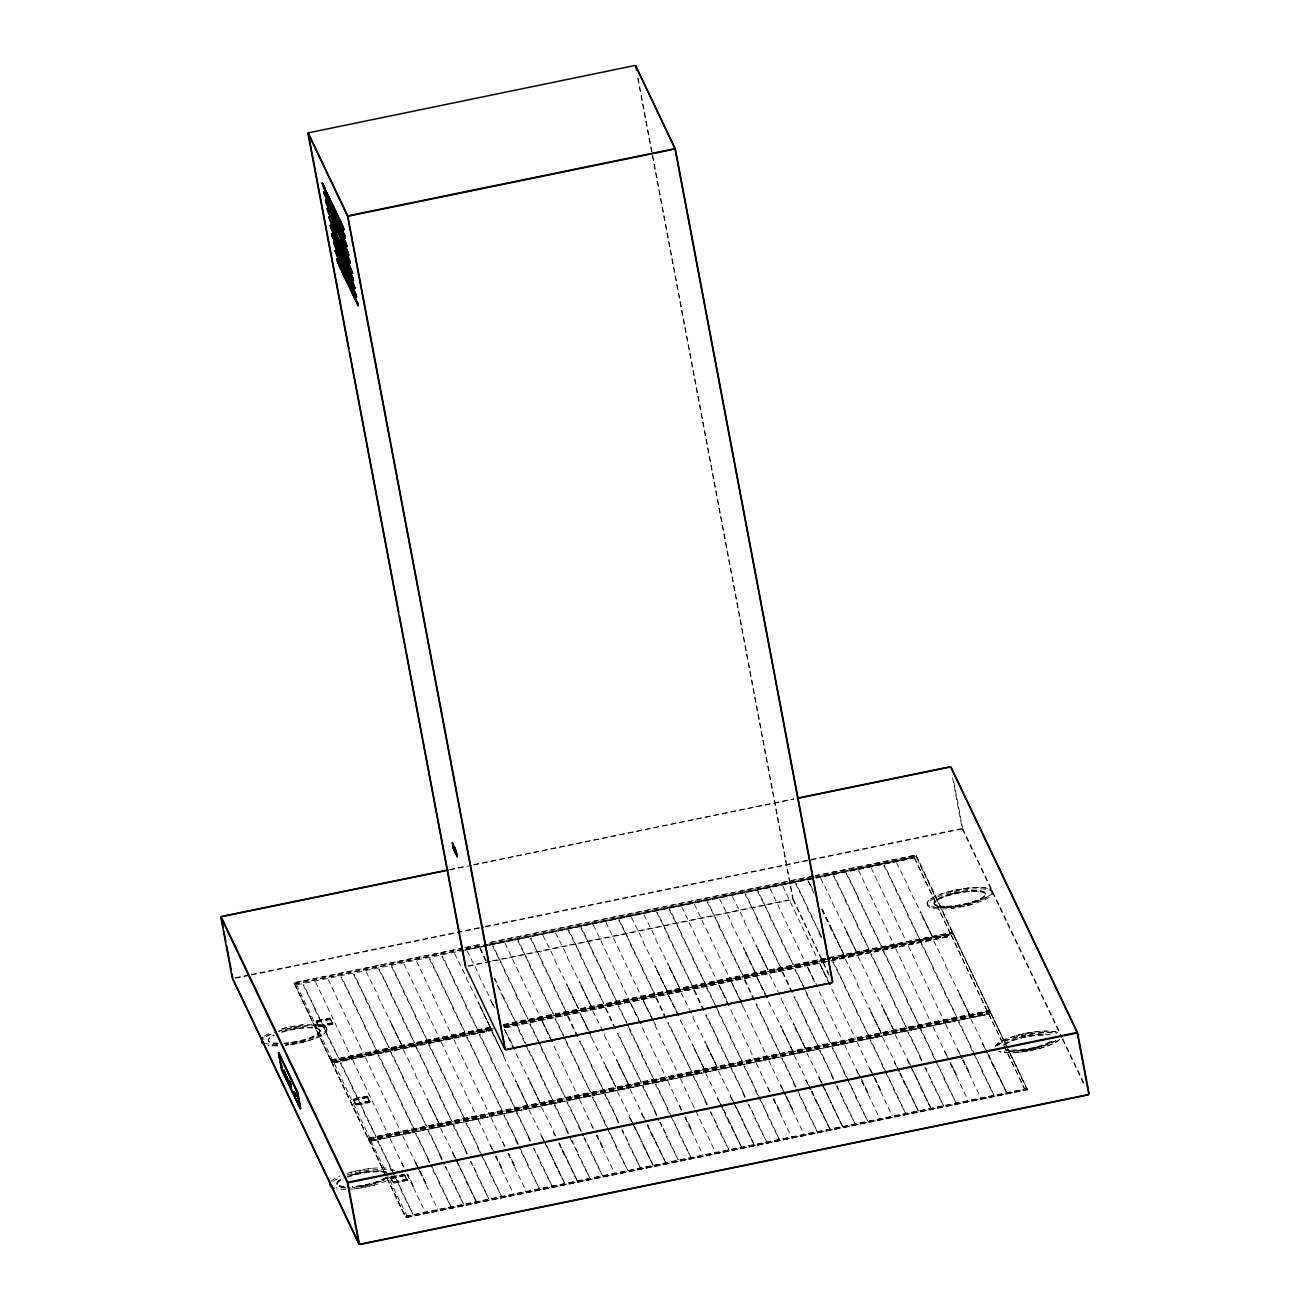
<?xml version="1.0" encoding="UTF-8"?>
<svg xmlns="http://www.w3.org/2000/svg" width="1310" height="1310" viewBox="0 0 1310 1310"><rect width="100%" height="100%" fill="white"/><g stroke="black" fill="none" stroke-linecap="round" stroke-linejoin="round"><path stroke-width="0.75" stroke-dasharray="5 3.75" d="M296.879 984.809L813.919 878.011M318.739 1027.105L315.939 1021.243L316.725 1020.572L330.104 1017.952L332.953 1023.29L332.134 1024.486L318.739 1027.105L316.021 1021.129M331.201 1061.133L368.716 1139.553L990.245 1011.533L953.041 933.211L832.21 958.019M370.435 1139.274L333.837 1062.476L492.413 1030.282M355.976 1105.263L353.16 1099.401L353.946 1098.73L367.324 1096.11L370.173 1101.448L369.387 1102.627L355.976 1105.263L353.241 1099.27M368.438 1139.291L405.936 1217.71L1027.498 1089.331L989.901 1011.336L368.88 1138.914L385.86 1176.069M370.976 1140.895L407.656 1217.432M390.462 1177.428L393.197 1183.405L407.361 1180.13L404.544 1174.268L391.133 1176.888M831.097 960.377L951.535 935.586L987.805 1012.45L951.649 936.142M988.87 1014.3L1025.288 1090.215M268.419 1039.731L268.681 1041.139M320.115 1031.428L319.853 1030.02M326.878 1030.004L326.452 1027.711A33.143 8.138 -10.7 0 0 278.31 1029.922M336.866 1183.421L337.128 1184.829M927.529 905.521L927.087 903.229M934.079 902.983L934.341 904.391M985.775 894.681A26.233 6.435 -10.7 0 0 947.523 895.598A26.233 6.435 -10.7 0 0 946.639 907.093A26.233 6.435 -10.7 0 0 985.775 894.681L985.513 893.273M992.521 893.256A33.143 8.138 -10.7 0 0 944.199 894.419A33.143 8.138 -10.7 0 0 943.069 908.927A33.143 8.138 -10.7 0 0 992.521 893.256L992.096 890.964M296.502 984.645L333.035 1061.116L493.575 1028.17M293.98 982.975L367.864 1138.292M332.838 1023.929L330.104 1017.952M370.059 1102.087L367.324 1096.11M407.279 1180.245L404.544 1174.268M1025.255 1090.428L1006.047 1050.031A26.053 6.386 -10.7 0 0 1029.611 1049.277A26.053 6.386 -10.7 0 0 1051.914 1041.434M1027.417 1089.756L915.821 855.053L815.279 875.62M462.725 948.031L294.128 982.762L330.644 1060.134M330.693 1060.871L491.938 1027.842M996.042 1045.576L995.895 1045.789A33.143 8.138 -10.7 0 1 1024.518 1033.737L1037.111 1031.641M316.234 1020.817L318.428 1025.386M332.625 1024.24L330.431 1019.671M353.454 1098.975L355.649 1103.544M368.569 1139.078L386.057 1175.774M407.066 1180.556L404.872 1175.971M990.049 1011.811L953.336 934.734M1027.269 1089.969L1008.029 1049.605M330.84 1059.839L294.128 982.762L462.725 948.227M331.348 1060.92L368.061 1137.997M369.387 1102.627L367.651 1097.829M952.828 933.653L916.099 856.593M282.207 1028.628L303.019 1024.698M316.299 1021.456L330.169 1018.607M284.86 1030.724L301.3 1027.613M332.543 1023.601L318.674 1026.45M303.691 1040.435L287.234 1043.546M306.114 1041.352L285.367 1045.265A32.963 8.089 -10.7 0 0 326.534 1029.169A32.963 8.089 -10.7 0 0 278.653 1031.363M947.851 891.881L968.679 887.951M950.503 893.977L966.96 890.865M969.335 903.703L952.878 906.798M971.774 904.604L951.027 908.518M950.536 934.046L914.314 857.428L815.917 877.684M353.52 1099.614L367.389 1096.765M369.764 1101.759L355.911 1104.608M371.09 1140.846L988.608 1013.973M350.638 1172.319L371.467 1168.389M353.291 1174.415L369.748 1171.304M390.757 1177.755L404.61 1174.923M372.04 1184.158L355.747 1187.237M374.545 1185.042L353.733 1188.972M407.001 1179.917L393.131 1182.766M1016.298 1035.571L1024.518 1033.606A33.143 8.138 -10.7 0 1 1058.496 1032.919M1018.951 1037.667L1035.391 1034.556M1037.7 1047.41L1021.407 1050.489M1040.206 1048.295L1019.376 1052.225M449.788 869.529L465.82 866.221M473.794 864.6L793.893 798.822M449.821 869.856L471.813 865.337M473.827 864.928L793.893 799.166M235.374 977.719L249.375 974.853M251.373 974.444L483.423 926.76M485.421 926.35L961.54 828.542M235.505 978.259L249.506 975.393M251.504 974.984L483.554 927.3M485.568 926.89L961.671 829.083M464.706 947.638L480.754 944.33L464.723 947.818M813.297 876.013L488.745 942.692L813.297 876.21M815.295 875.801L915.461 855.217M294.652 983.859L486.96 944.346M488.958 943.937L915.657 856.281M294.717 984.154L915.723 856.576M465.181 949.897L813.968 878.437L465.246 950.225M815.95 877.847L914.2 857.837M816.015 878.175L914.233 857.985M303.003 984.743L315.12 1008.782L303.674 984.596M315.628 982.14L327.074 1006.326M328.253 979.553L339.699 1003.738M340.878 976.965L352.996 1001.004L341.55 976.818M353.503 974.362L365.621 998.417L354.175 974.231M366.129 971.774L378.246 995.813M378.754 969.171L390.888 993.226L379.441 969.04M391.395 966.583L403.513 990.622L392.067 966.436M404.02 963.98L415.466 988.166M416.645 961.393L428.092 985.578M429.271 958.805L441.388 982.844L429.942 958.658M441.896 956.202L454.013 980.257L442.567 956.071M454.521 953.615L466.638 977.653M467.146 951.011L479.28 975.066M480.459 948.276L486.649 961.425M492.413 945.836L504.53 969.875L493.084 945.689M505.038 943.233L516.484 967.419M517.663 940.646L529.78 964.684L518.334 940.498M530.288 938.042L542.405 962.097L530.976 937.911M542.913 935.455L555.047 959.493M555.555 932.851L567.672 956.906M568.18 930.264L580.297 954.319L568.851 930.133M580.805 927.676L592.922 951.715L581.476 927.529M593.43 925.073L604.876 949.259M606.055 922.486L617.501 946.672M618.68 919.882L630.798 943.937L619.368 919.751M631.305 917.295L643.439 941.333M643.947 914.707L656.064 938.746M656.572 912.104L668.689 936.159L657.243 911.973M669.197 909.517L681.315 933.555L669.868 909.369M681.822 906.913L693.268 931.099M694.447 904.326L705.893 928.512M707.072 901.722L719.19 925.777L707.76 901.591M719.698 899.135L731.832 923.19M732.339 896.548L744.457 920.586M744.964 893.944L757.082 917.999L745.636 893.813M757.589 891.357L769.707 915.395L758.261 891.209M770.215 888.753L781.661 912.939M782.84 886.166L794.286 910.352M795.465 883.579L807.599 907.617L796.152 883.431M812.331 888.458L808.106 880.975L812.282 888.196M820.731 878.388L832.849 902.426M833.356 875.784L845.474 899.839L834.028 875.653M845.982 873.197L858.099 897.235L846.653 873.049M858.607 870.593L870.053 894.779M871.232 868.006L882.678 892.192M883.857 865.419L895.991 889.457L884.545 865.271M896.499 862.815L908.616 886.87M468.145 965.797L490.153 961.278M492.167 960.869L792.337 899.2M468.243 966.223L792.452 899.626M314.744 1009.421L326.878 1033.475L315.432 1009.289M327.385 1006.833L338.815 1031.019M340.01 1004.23L351.457 1028.415M352.636 1001.642L364.753 1025.681L353.307 1001.495M365.261 999.039L377.378 1023.094L365.932 998.908M377.886 996.451L390.003 1020.49M390.511 993.864L402.628 1017.903L391.199 993.717M403.136 991.261L415.27 1015.315L403.824 991.13M415.778 988.673L427.207 1012.859M428.403 986.07L439.849 1010.256M441.028 983.482L453.145 1007.521L441.699 983.335M453.653 980.879L465.77 1004.934L454.324 980.748M466.278 978.292L478.396 1002.33M478.903 975.704L491.037 999.743M504.17 970.513L516.287 994.552L504.841 970.366M516.795 967.91L528.241 992.096M529.42 965.323L541.538 989.361L530.091 965.175M542.045 962.735L554.163 986.774L542.717 962.588M554.67 960.132L566.788 984.187M567.295 957.544L579.429 981.583M579.937 954.941L592.054 978.996L580.608 954.81M592.562 952.354L604.68 976.392L593.233 952.206M605.187 949.75L616.633 973.936M617.812 947.163L629.258 971.349M630.438 944.576L642.555 968.614L631.109 944.428M643.063 941.972L655.18 966.027M655.688 939.385L667.822 963.423M668.329 936.781L680.447 960.836L669.001 936.65M680.954 934.194L693.072 958.232L681.626 934.046M693.579 931.59L705.026 955.776M706.205 929.003L717.651 953.189M718.83 926.416L730.947 950.454L719.517 926.268M731.455 923.812L743.572 947.867M744.08 921.225L756.214 945.263M756.721 918.621L768.839 942.676L757.393 918.49M769.347 916.034L781.464 940.072L770.018 915.903M781.972 913.447L793.418 937.633M794.597 910.843L806.043 935.029M807.222 908.256L819.34 932.294L807.91 908.108M832.489 903.065L844.606 927.103M845.114 900.461L857.231 924.516L845.785 900.33M857.739 897.874L869.856 921.929L858.41 897.743M870.364 895.287L881.81 919.473M882.989 892.683L894.435 916.869M895.614 890.096L907.732 914.134L896.302 889.948M908.239 887.492L920.373 911.547M316.709 1020.85L329.563 1018.214M316.905 1021.849L329.76 1019.213M317.004 1022.291L329.858 1019.655M318.985 1025.403L331.839 1022.766M319.1 1025.861L331.954 1023.208M319.28 1026.843L332.134 1024.207M831.932 929.445L822.287 909.206M502.975 997.287L494.165 978.619M326.501 1034.098L338.619 1058.153L327.189 1033.967M339.126 1031.51L350.523 1055.434M351.768 1028.907L363.148 1052.831M364.393 1026.32L376.51 1050.358L365.064 1026.188M377.018 1023.732L389.135 1047.771L377.689 1023.585M390.364 1021.26L401.761 1045.183L390.315 1020.998M402.268 1018.541L414.386 1042.58L402.956 1018.394M414.893 1015.938L427.011 1039.993L415.581 1015.807M427.518 1013.351L438.916 1037.274M440.16 1010.747L451.541 1034.671M452.785 1008.16L464.903 1032.215L453.457 1008.029M465.41 1005.572L477.528 1029.611L466.082 1005.425M478.756 1003.1L490.153 1027.024L478.707 1002.838M494.902 1007.865L490.66 1000.381L494.852 1007.603M503.286 997.778L515.419 1021.833L503.973 997.647M515.927 995.191L528.045 1019.229L516.599 995.043M528.552 992.603L539.933 1016.511M541.177 990L553.295 1014.055L541.849 989.869M553.803 987.413L565.92 1011.451L554.474 987.265M567.148 984.94L578.545 1008.864L567.099 984.678M579.79 982.353L591.17 1006.26L579.74 982.074M591.678 979.618L603.812 1003.673L592.366 979.487M604.319 977.031L616.437 1001.086L604.991 976.9M616.944 974.444L628.341 998.351M629.57 971.84L640.967 995.764M642.195 969.253L654.312 993.291L642.866 969.105M655.557 966.78L666.937 990.704L655.491 966.518M668.182 964.193L679.562 988.1L668.133 963.914M680.07 961.474L692.204 985.513L680.758 961.327M692.712 958.871L704.829 982.926L693.383 958.74M705.337 956.284L716.734 980.207M717.962 953.68L729.359 977.604M730.587 951.093L742.704 975.131L731.258 950.945M743.949 948.62L755.33 972.544L743.9 948.358M756.574 946.033L767.971 969.957L756.525 945.771M768.479 943.315L780.596 967.353L769.15 943.167M781.104 940.711L793.221 964.766L781.775 940.58M793.729 938.124L805.126 962.048M806.354 935.52L817.751 959.444M819.651 932.785L822.336 938.582M832.341 930.46L843.722 954.384L832.292 930.198M844.966 927.873L856.363 951.797L844.917 927.611M856.871 925.155L868.988 949.193L857.542 925.007M869.496 922.551L881.614 946.606L870.167 922.42M882.121 919.964L893.518 943.888M894.746 917.36L906.143 941.284M907.371 914.773L919.489 938.812L908.043 914.642M920.733 912.3L932.114 936.224L920.684 912.038M401.712 1044.921L389.643 1021.129M490.104 1026.762L478.035 1002.969M578.496 1008.602L566.428 984.809M591.121 1005.998L579.053 982.222M666.888 990.442L654.82 966.649M679.513 987.838L667.445 964.062M755.28 972.282L743.212 948.489M767.906 969.678L755.837 945.902M843.673 954.122L831.604 930.346M856.314 951.519L844.229 927.742M932.065 935.962L919.997 912.186M331.217 1059.855L491.479 1026.925M503.499 1024.453L952.223 932.278M331.299 1060.15L491.545 1027.22M503.564 1024.764L952.304 932.573M503.482 1025.55L830.196 958.429M331.676 1060.953L491.938 1028.022M503.531 1025.697L830.245 958.576M832.243 958.167L952.681 933.375M331.135 1061.378L491.758 1028.284M830.294 958.74L503.58 1026.025L830.294 959.002M952.501 933.637L832.292 958.511L950.732 934.226L914.413 858.001M331.872 1062.001L492.134 1029.087M504.153 1026.614L824.678 960.77M832.685 959.116L952.878 934.439M331.954 1062.312L492.2 1029.382M504.219 1026.909L824.743 961.065M832.751 959.428L952.96 934.734M334.001 1062.492L492.347 1029.856M504.383 1027.482L829.083 960.688M504.399 1027.646L829.148 961.114L504.481 1027.973M831.113 960.525L951.42 935.995M334.099 1062.967L492.445 1030.446M831.195 960.852L951.453 936.142M340.223 1062.901L352.341 1086.94L340.895 1062.754M352.849 1060.298L364.295 1084.483M365.474 1057.71L376.92 1081.896M378.099 1055.107L390.216 1079.162L378.786 1054.976M390.724 1052.519L402.858 1076.558L391.412 1052.372M403.365 1049.916L415.483 1073.971M415.99 1047.329L428.108 1071.383L416.662 1047.198M428.616 1044.741L440.733 1068.78L429.287 1044.594M441.241 1042.138L452.687 1066.324M453.866 1039.551L465.312 1063.736M466.491 1036.947L478.608 1061.002L467.179 1036.816M479.116 1034.36L491.25 1058.398L479.804 1034.212M491.758 1031.772L503.875 1055.811L492.429 1031.625M512.112 1044.021L504.383 1029.169L514.699 1049.277M517.679 1026.434L527.373 1046.936M529.633 1023.978L541.75 1048.033L530.304 1023.847M551.952 1041.892L542.258 1021.391L552.624 1041.761M554.883 1018.787L567.001 1042.842L555.571 1018.656M568.196 1016.069L577.89 1036.57M590.515 1033.967L580.15 1013.612L590.466 1033.705M592.775 1011.009L604.892 1035.064M606.072 1008.274L615.765 1028.792M618.025 1005.818L630.143 1029.873L618.697 1005.687M640.344 1023.732L630.65 1003.231L641.016 1023.601M643.275 1000.644L655.409 1024.682L643.275 1000.644L652.92 1020.883M656.588 997.909L666.282 1018.41M678.908 1015.807L668.542 995.453L678.858 1015.545M681.167 992.849L693.285 1016.904M694.464 990.114L704.158 1010.632M706.417 987.658L718.535 1011.713L707.089 987.527M728.737 1005.572L719.043 985.071L726.788 999.923M743.114 1006.669L731.668 982.484L742.049 1002.838M744.981 979.749L756.427 1003.935M767.3 997.663L756.934 977.293L767.251 997.385M769.559 974.689L781.677 998.744M782.856 971.954L792.55 992.472M794.81 969.515L806.927 993.553L795.481 969.367M814.509 981.894L807.435 966.911L817.751 987.019M829.754 984.825L820.06 964.324L830.442 984.678M832.701 961.72L844.819 985.775L833.373 961.589M845.327 959.133L857.444 983.171M857.952 956.529L870.069 980.584M870.577 953.942L882.694 977.981L871.248 953.811M883.202 951.355L895.319 975.393L883.89 951.207M895.827 948.751L907.273 972.937M908.452 946.164L919.898 970.35M921.094 943.56L933.211 967.615L921.765 943.429M933.719 940.973L945.836 965.012M528.454 1050.767L517.008 1026.582M591.58 1037.798L580.15 1013.612M351.981 1087.578L364.098 1111.617L352.652 1087.431M364.606 1084.975L376.052 1109.161M377.231 1082.388L388.677 1106.573M389.856 1079.8L401.973 1103.839L390.527 1079.653M402.481 1077.197L414.599 1101.251L403.169 1077.066M415.106 1074.609L427.24 1098.648M427.748 1072.006L439.865 1096.061L428.419 1071.875M440.373 1069.418L452.49 1093.457L441.044 1069.271M452.998 1066.815L464.444 1091.001M465.623 1064.228L477.069 1088.413M478.248 1061.64L490.366 1085.679L478.92 1061.493M490.873 1059.037L502.991 1083.092L491.561 1058.906M503.499 1056.449L515.632 1080.488M516.14 1053.846L528.258 1077.901M528.765 1051.259L540.883 1075.297L529.437 1051.111M541.39 1048.671L553.508 1072.71L542.062 1048.524M554.015 1046.068L565.462 1070.254M566.64 1043.48L578.758 1067.519L567.328 1043.333M579.266 1040.877L591.383 1064.932L579.953 1040.746M591.891 1038.29L604.025 1062.328M604.532 1035.686L616.65 1059.741M617.157 1033.099L629.275 1057.137L617.829 1032.968M629.783 1030.512L641.9 1054.55L630.454 1030.364M642.408 1027.908L653.854 1052.094M655.033 1025.321L666.479 1049.506M667.658 1022.717L679.792 1046.772L668.346 1022.586M680.299 1020.13L692.417 1044.168M692.924 1017.542L705.042 1041.581M705.55 1014.939L717.667 1038.994L706.221 1014.808M718.175 1012.352L730.292 1036.39L718.846 1012.204M730.8 1009.748L742.246 1033.934M743.425 1007.161L754.871 1031.347M756.05 1004.557L768.184 1028.612L756.738 1004.426M768.692 1001.97L780.809 1026.008M781.317 999.383L793.434 1023.421M793.942 996.779L806.059 1020.834L794.613 996.648M806.567 994.192L818.684 1018.23L807.238 994.044M819.192 991.588L830.638 1015.774M831.817 989.001L843.263 1013.187M844.442 986.397L856.576 1010.452L845.13 986.266M857.084 983.81L869.201 1007.865M869.709 981.223L881.826 1005.261M882.334 978.619L894.452 1002.674L883.005 978.488M894.959 976.032L907.077 1000.07L895.631 975.885M907.584 973.428L919.03 997.614M920.21 970.841L931.656 995.027M932.851 968.254L944.969 992.292L933.522 968.106M945.476 965.65L957.594 989.705M353.946 1099.008L366.784 1096.372M354.126 1100.007L366.98 1097.354M354.24 1100.449L367.095 1097.813M356.205 1103.56L369.06 1100.924M356.32 1104.003L369.174 1101.366M356.5 1105.001L369.354 1102.349M363.738 1112.255L375.855 1136.294L364.409 1112.124M376.363 1109.668L387.744 1133.576M388.988 1107.065L400.385 1130.988M401.613 1104.477L413.731 1128.516L402.285 1104.33M414.238 1101.874L426.356 1125.929L414.91 1101.743M427.6 1099.418L438.981 1123.325L427.551 1099.139M439.489 1096.699L451.623 1120.738L440.176 1096.552M452.13 1094.096L464.248 1118.15L452.801 1093.965M464.755 1091.508L476.152 1115.432M477.38 1088.905L488.777 1112.829M490.005 1086.317L502.123 1110.356L490.677 1086.17M502.631 1083.714L514.748 1107.769L503.302 1083.583M515.993 1081.258L527.373 1105.165L515.943 1080.996M528.618 1078.654L540.015 1102.578L528.569 1078.392M540.522 1075.936L552.64 1099.991L541.194 1075.805M553.148 1073.349L565.265 1097.387L553.819 1073.201M565.773 1070.745L577.17 1094.669M578.398 1068.158L590.515 1092.196L579.069 1068.01M591.023 1065.554L603.14 1089.609L591.711 1065.423M604.385 1063.098L615.782 1087.022L604.336 1062.836M617.01 1060.494L628.407 1084.418L616.961 1060.232M628.915 1057.776L641.032 1081.831L629.586 1057.645M641.54 1055.189L653.657 1079.227L642.211 1055.041M654.165 1052.585L665.562 1076.509M666.79 1049.998L678.187 1073.922M679.415 1047.41L691.533 1071.449L680.103 1047.263M692.777 1044.938L704.174 1068.862L692.728 1044.676M705.402 1042.334L716.799 1066.258L705.353 1042.072M717.307 1039.616L729.424 1063.671L717.978 1039.485M729.932 1037.029L742.049 1061.067L730.603 1036.881M742.557 1034.425L753.954 1058.349M755.182 1031.838L766.579 1055.762M767.807 1029.251L779.925 1053.289L768.495 1029.103M781.169 1026.778L792.566 1050.702L781.12 1026.516M793.794 1024.174L805.192 1048.098L793.745 1023.912M805.699 1021.456L817.817 1045.511L806.37 1021.325M818.324 1018.869L830.442 1042.907L818.996 1018.721M830.949 1016.282L842.346 1040.189M843.574 1013.678L854.971 1037.602M856.2 1011.091L868.333 1035.129L856.887 1010.943M869.562 1008.618L880.959 1032.542L869.512 1008.356M882.187 1006.014L893.584 1029.938L882.138 1005.753M894.091 1003.296L906.209 1027.351L894.763 1003.165M906.716 1000.709L918.834 1024.764L907.388 1000.578M919.342 998.122L930.739 1022.029M931.967 995.518L943.364 1019.442M944.592 992.931L956.726 1016.969L945.28 992.783M957.954 990.458L969.351 1014.382L957.905 990.196M438.932 1123.063L426.863 1099.287M527.324 1104.903L515.256 1081.127M539.966 1102.316L527.881 1078.539M615.716 1086.743L603.648 1062.967M628.358 1084.156L616.289 1060.379M704.125 1068.6L692.04 1044.807M716.75 1065.996L704.682 1042.22M792.517 1050.44L780.433 1026.647M805.142 1047.836L793.074 1024.06M880.909 1032.28L868.841 1008.487M893.535 1029.676L881.466 1005.9M969.302 1014.12L957.233 990.327M368.438 1137.997L989.443 1010.436M368.519 1138.308L989.525 1010.731M368.716 1139.356L989.901 1011.533M369.092 1140.159L990.098 1012.581M369.174 1140.453L990.18 1012.892M371.254 1140.797L988.641 1014.153L371.319 1141.125M377.444 1141.043L389.561 1165.098L378.115 1140.912M390.069 1138.456L401.515 1162.641M402.694 1135.868L414.14 1160.038M415.319 1133.265L427.453 1157.32L416.007 1133.134M427.961 1130.677L440.078 1154.716L428.632 1130.53M440.586 1128.074L452.703 1152.129M453.211 1125.486L465.328 1149.525L453.882 1125.339M465.836 1122.883L477.953 1146.938L466.507 1122.752M478.461 1120.296L489.907 1144.481M491.086 1117.708L502.532 1141.894M503.728 1115.105L515.845 1139.16L504.399 1114.974M516.353 1112.517L528.47 1136.556L517.024 1112.37M528.978 1109.914L541.096 1133.969M541.603 1107.327L553.721 1131.365M554.228 1104.723L566.346 1128.778L554.9 1104.592M566.853 1102.136L578.971 1126.191L567.541 1102.005M579.478 1099.549L590.925 1123.734M592.12 1096.945L604.237 1121L592.791 1096.814M604.745 1094.358L616.863 1118.396L605.417 1094.21M617.37 1091.754L629.488 1115.809M629.995 1089.167L642.113 1113.205M642.62 1086.579L654.738 1110.618L643.292 1086.432M655.246 1083.976L667.363 1108.031L655.933 1083.845M667.871 1081.389L679.317 1105.574M680.512 1078.785L691.942 1102.971M693.137 1076.198L705.255 1100.236L693.809 1076.05M705.762 1073.594L717.88 1097.649M718.388 1071.007L730.505 1095.062M731.013 1068.42L743.13 1092.458L731.7 1068.272M743.638 1065.816L755.755 1089.871L744.326 1065.685M756.263 1063.229L767.709 1087.415M768.904 1060.625L780.334 1084.811M781.53 1058.038L793.647 1082.076L782.201 1057.89M794.155 1055.451L806.272 1079.489M806.78 1052.847L818.897 1076.902M819.405 1050.26L831.523 1074.298L820.093 1050.112M832.03 1047.656L844.164 1071.711L832.718 1047.525M844.672 1045.069L856.101 1069.255M857.297 1042.465L868.743 1066.651M869.922 1039.878L882.039 1063.933L870.593 1039.747M882.547 1037.291L894.664 1061.329M895.172 1034.687L907.29 1058.742M907.797 1032.1L919.915 1056.138L908.485 1031.953M920.422 1029.496L932.556 1053.551L921.11 1029.365M933.064 1026.909L944.494 1051.095M945.689 1024.322L957.135 1048.491M958.314 1021.718L970.432 1045.773L958.986 1021.587M970.939 1019.131L983.057 1043.169M389.201 1165.736L401.319 1189.775L389.872 1165.589M403.627 1167.079L401.826 1163.133L404.299 1166.948M420.395 1171.435L426.569 1184.584L414.451 1160.545L419.56 1169.863M427.764 1157.811L439.194 1181.997L432.333 1168.995M440.389 1155.207L442.191 1159.153M453.063 1152.882L464.46 1176.806L453.014 1152.62M465.639 1150.033L467.441 1153.963M477.593 1147.576L489.711 1171.615L478.265 1147.429M492.02 1148.919L490.218 1144.973L495.278 1154.044M504.645 1146.332L502.843 1142.385L505.333 1146.185M516.156 1139.651L527.602 1163.837L520.741 1150.835M528.782 1137.047L530.583 1140.994M546.663 1145.497L552.853 1158.646L540.735 1134.607L545.795 1143.663M555.833 1135.803L553.36 1132.004L555.784 1135.541M566.657 1129.269L568.458 1133.216M579.282 1126.682L583.67 1135.885M593.037 1128.172L591.236 1124.226L593.725 1128.025M603.861 1121.622L615.995 1145.677L604.549 1121.491M617.174 1118.904L618.975 1122.834M635.055 1127.337L641.245 1140.486L629.127 1116.447L634.187 1125.503M644.225 1117.659L641.753 1113.844L646.812 1122.916M655.049 1111.109L656.85 1115.056M667.003 1108.653L679.12 1132.708L667.674 1108.522M681.429 1110.012L679.628 1106.066L682.117 1109.865M692.253 1103.478L703.699 1127.648M705.566 1100.744L707.367 1104.674M722.629 1107.605L717.52 1098.288L722.58 1107.343M734.37 1103.167L730.145 1095.684L742.262 1119.739L735.254 1105.018M743.441 1092.949L745.243 1096.896M755.395 1090.493L767.513 1114.548L756.083 1090.362M769.822 1091.852L768.02 1087.906L770.509 1091.705M780.662 1085.319L792.779 1109.357L780.662 1085.319L785.034 1094.505M793.958 1082.584L805.404 1106.77L797.659 1091.918M811.021 1089.445L805.912 1080.128L810.972 1089.183M819.258 1077.655L830.655 1101.579L819.208 1077.393M831.834 1074.79L833.651 1078.736M843.787 1072.35L855.905 1096.388L844.475 1072.202M858.23 1073.692L856.413 1069.746L860.654 1077.229M874.982 1078.048L881.172 1091.197L869.054 1067.159L874.163 1076.476M881.679 1064.555L893.797 1088.61L882.351 1064.424M899.413 1071.285L894.304 1061.968L899.364 1071.023M907.65 1059.495L919.047 1083.419L907.601 1059.233M920.226 1056.646L922.043 1060.576M932.18 1054.19L944.297 1078.228L932.867 1054.042M946.622 1055.533L944.805 1051.586L956.939 1075.641L950.127 1062.901M961.867 1058.464L957.446 1048.999L962.555 1058.316M970.071 1046.395L982.189 1070.45L970.743 1046.264M987.805 1053.125L982.697 1043.808L987.756 1052.863M391.166 1177.166L404.02 1174.53M391.346 1178.149L404.2 1175.512M391.461 1178.607L404.315 1175.971M393.426 1181.718L406.28 1179.065M393.54 1182.16L406.395 1179.524M393.737 1183.143L406.575 1180.506M407.132 1174.431L413.944 1187.188L407.754 1174.038M444.974 1166.391L451.835 1179.393L445.646 1166.26M452.343 1152.751L464.411 1176.544M470.225 1161.2L477.086 1174.218L470.896 1161.069M495.524 1156.288L502.336 1169.028L496.162 1155.879M508.149 1153.684L514.961 1166.424L508.788 1153.291M533.366 1148.231L540.228 1161.233L534.038 1148.1M540.735 1134.607L552.804 1158.384M558.617 1143.04L564.807 1156.19L559.288 1142.909M570.423 1138.881L578.103 1153.455L571.913 1140.306M583.867 1137.866L590.728 1150.868L584.555 1137.719M596.541 1135.524L603.353 1148.264L597.18 1135.131M621.759 1130.072L628.62 1143.09L622.43 1129.94M629.127 1116.447L641.196 1140.224M647.009 1124.881L653.199 1138.03L647.68 1124.75M659.634 1122.293L666.495 1135.295L660.306 1122.162M684.95 1117.364L691.745 1130.104L685.572 1116.971M710.151 1111.912L717.012 1124.93L710.822 1111.781M717.52 1098.288L728.966 1122.474L723.447 1109.177M730.145 1095.684L742.213 1119.477M748.026 1104.133L754.887 1117.135L748.714 1104.003M773.342 1099.205L780.154 1111.944L773.964 1098.812M811.168 1091.165L817.358 1104.314L811.84 1091.034M818.537 1077.524L830.606 1101.317M836.419 1085.974L843.28 1098.975L837.106 1085.843M861.734 1081.045L868.546 1093.801L861.472 1078.801M899.561 1073.005L905.75 1086.154L900.232 1072.874M906.929 1059.364L918.998 1083.157M924.811 1067.814L931.672 1080.815L925.499 1067.683M962.752 1060.298L969.564 1073.037L963.374 1059.905M987.953 1054.845L994.143 1067.994L988.624 1054.714M400.958 1190.413L413.076 1214.452L401.63 1190.266M413.583 1187.81L424.98 1211.734M426.208 1185.222L437.606 1209.146M438.834 1182.635L450.951 1206.674L439.521 1182.488M451.459 1180.032L463.593 1204.087L452.147 1179.901M464.821 1177.559L476.218 1201.483L464.772 1177.297M476.725 1174.841L488.843 1198.896L477.397 1174.71M489.35 1172.254L501.468 1196.292L490.022 1172.106M501.976 1169.65L513.373 1193.574M514.601 1167.063L525.998 1190.986M527.226 1164.475L539.343 1188.514L527.914 1164.328M539.851 1161.872L551.985 1185.927L540.539 1161.741M553.213 1159.399L564.61 1183.323L553.164 1159.137M565.838 1156.812L577.235 1180.736L565.789 1156.55M577.743 1154.094L589.86 1178.132L578.414 1153.946M590.368 1151.506L602.485 1175.545L591.039 1151.359M602.993 1148.903L614.39 1172.827M615.618 1146.315L627.736 1170.354L616.306 1146.168M628.243 1143.712L640.377 1167.767L628.931 1143.581M641.605 1141.239L653.002 1165.163L641.556 1140.977M654.23 1138.652L665.627 1162.576L654.181 1138.39M666.135 1135.934L678.252 1159.972L666.806 1135.803M678.76 1133.346L690.878 1157.385L679.432 1133.199M691.385 1130.743L702.782 1154.667M704.01 1128.156L715.407 1152.079M716.635 1125.552L728.769 1149.607L717.323 1125.421M729.997 1123.096L741.394 1147.003L729.948 1122.817M742.623 1120.492L754.02 1144.416L742.573 1120.23M754.527 1117.774L766.645 1141.829L755.199 1117.643M767.152 1115.187L779.27 1139.225L767.824 1115.039M779.777 1112.583L791.174 1136.507M792.403 1109.996L803.8 1133.92M805.044 1107.392L817.162 1131.447L805.716 1107.261M818.39 1104.936L829.787 1128.843L818.341 1104.658M831.015 1102.332L842.412 1126.256L830.966 1102.07M842.919 1099.614L855.037 1123.669L843.591 1099.483M855.545 1097.027L867.662 1121.065L856.216 1096.879M868.17 1094.423L879.567 1118.347M880.795 1091.836L892.192 1115.76M893.436 1089.232L905.554 1113.287L894.108 1089.101M906.782 1086.776L918.179 1110.7L906.733 1086.514M919.407 1084.172L930.804 1108.096L919.358 1083.91M931.312 1081.454L943.429 1105.509L931.983 1081.323M943.937 1078.867L956.054 1102.905L944.608 1078.719M956.562 1076.263L967.959 1100.187M969.187 1073.676L980.584 1097.6M981.829 1071.089L993.946 1095.127L982.5 1070.941M995.174 1068.616L1006.571 1092.54L995.125 1068.354M476.169 1201.221L464.1 1177.444M564.561 1183.061L552.492 1159.284M577.186 1180.474L565.118 1156.681M652.953 1164.901L640.885 1141.125M665.578 1162.314L653.51 1138.521M741.345 1146.741L729.277 1122.965M753.971 1144.154L741.902 1120.361M829.738 1128.581L817.669 1104.805M842.363 1125.994L830.294 1102.218M918.13 1110.421L906.062 1086.645M930.755 1107.834L918.687 1084.058M1006.522 1092.262L994.454 1068.485M405.674 1216.155L1026.68 1088.577M405.74 1216.466L1026.745 1088.888M407.557 1216.859L1024.911 1090.035M405.936 1217.514L1026.942 1089.936M962.703 828.575L1061.951 1036.947M1062.819 1038.781L1083.91 1083.043M962.342 829.099L1061.575 1037.471M1062.459 1039.305L1084.418 1085.417M916.099 855.233L952.992 933.129M990.556 1012.892L1007.161 1047.771M988.755 1013.727L1005.392 1048.639M988.673 1054.976L994.765 1067.584M982.697 1043.808L987.134 1053.273M957.446 1048.999L961.818 1058.202M962.703 1060.036L968.876 1073.185M944.805 1051.586L946.573 1055.271M950.078 1062.623L956.251 1075.772M919.554 1056.777L921.356 1060.723M822.336 909.467L831.981 929.707M900.281 1073.136L906.373 1085.744M808.106 880.975L814.231 893.862M821.599 909.337L831.293 929.838M894.304 1061.968L898.742 1071.433M818.979 932.933L821.665 938.713M793.254 899.233L828.378 972.986M792.976 899.642L828.984 975.246M820.06 964.324L829.705 984.563M869.054 1067.159L873.426 1076.361M874.31 1078.196L880.484 1091.345M807.435 966.911L814.443 981.632M856.413 1069.746L858.165 1073.43M861.685 1080.783L867.859 1093.932M782.185 972.102L791.879 992.603M831.162 1074.937L835.6 1084.402M811.889 1091.295L817.98 1103.904M756.934 977.293L766.612 997.794M805.912 1080.128L810.333 1089.592M744.309 979.88L753.938 1000.119M793.287 1082.715L796.84 1090.346M731.668 982.484L741.313 1002.723M785.918 1096.355L792.091 1109.504M719.043 985.071L728.688 1005.31M768.02 1087.906L769.772 1091.59M773.293 1098.943L779.466 1112.092M693.792 990.262L703.486 1010.763M742.77 1093.097L747.208 1102.562M723.497 1109.455L729.588 1122.064M668.542 995.453L678.22 1015.954M655.917 998.04L665.595 1018.541M704.895 1100.875L706.696 1104.821M630.65 1003.231L640.295 1023.47M679.628 1106.066L681.38 1109.75M684.884 1117.102L691.074 1130.252M605.4 1008.422L615.094 1028.923M654.378 1111.257L658.815 1120.721M647.73 1125.012L653.821 1137.637M641.753 1113.844L643.554 1117.79M567.508 1016.2L577.202 1036.701M616.502 1119.035L618.304 1122.981M542.258 1021.391L551.903 1041.63M591.236 1124.226L592.988 1127.91M596.492 1135.262L602.682 1148.412M578.611 1126.813L582.999 1136.016M494.836 978.488L503.662 997.156M479.787 948.424L485.961 961.573M565.986 1129.417L570.374 1138.619M559.337 1143.171L565.429 1155.78M490.66 1000.381L494.214 1007.996M504.383 1029.169L514.077 1049.67M553.36 1132.004L555.162 1135.95M493.346 1033.737L503.875 1055.811M528.11 1137.195L529.911 1141.141M515.469 1139.782L519.857 1148.985M502.843 1142.385L504.596 1146.07M508.1 1153.422L514.29 1166.571M490.218 1144.973L491.97 1148.657M495.475 1156.01L501.665 1169.159M464.968 1150.164L466.769 1154.11M439.701 1155.354L444.139 1164.819M427.076 1157.942L431.465 1167.144M414.451 1160.545L418.84 1169.748M419.708 1171.582L425.897 1184.731M401.826 1163.133L403.578 1166.817M407.082 1174.169L413.272 1187.319M390.691 1177.117L392.869 1181.702M390.38 1177.559L393.197 1183.405M386.941 1177.608L405.298 1216.155M386.728 1177.903L405.085 1216.45M992.21 891.193L992.358 891.963A33.143 8.138 -10.7 0 1 942.823 907.683A33.143 8.138 -10.7 0 1 943.953 893.174A33.143 8.138 -10.7 0 1 992.292 892.012M953.795 781.661L962.522 827.838M952.55 777.632L962.031 827.838M638.085 78.207L793.107 898.66M637.708 78.207L792.73 898.644M278.539 1031.15A33.143 8.138 -10.7 0 1 326.681 1028.956L326.894 1029.742M319.967 1030.249L319.984 1030.348A26.233 6.435 -10.7 0 1 283.861 1043.12M281.879 1032.346A26.233 6.435 -10.7 0 1 320.099 1031.003L320.131 1031.183M1059.692 1039.305A33.143 8.138 -10.7 0 1 1031.969 1050.129A33.143 8.138 -10.7 0 1 999.808 1051.602M997.041 1045.806A33.143 8.138 -10.7 0 1 1024.764 1034.982A33.143 8.138 -10.7 0 1 1056.924 1033.508M1059.544 1039.501A32.963 8.089 -10.7 0 1 1029.873 1050.686A32.963 8.089 -10.7 0 1 998.204 1051.079M997.254 1045.953A32.963 8.089 -10.7 0 1 1022.717 1035.637A32.963 8.089 -10.7 0 1 1054.517 1033.23M1056.04 1040.648A33.143 8.138 -10.7 0 1 1004.623 1051.209M1055.844 1040.467A32.963 8.089 -10.7 0 1 1004.721 1050.98M995.682 1046.723A32.963 8.089 -10.7 0 1 1024.502 1033.606A32.963 8.089 -10.7 0 1 1059.577 1033.59M392.148 1175.921A32.963 8.089 -10.7 0 1 349.442 1187.728M345.676 1187.892A32.963 8.089 -10.7 0 1 336.326 1187.384M331.299 1181.112A32.963 8.089 -10.7 0 1 339.978 1175.938M346.79 1173.465A32.963 8.089 -10.7 0 1 394.67 1171.271M393.884 1176.233A32.963 8.089 -10.7 0 1 349.737 1189.3M345.971 1189.48A32.963 8.089 -10.7 0 1 336.637 1188.972M333.035 1181.44A32.963 8.089 -10.7 0 1 340.273 1177.526M347.101 1175.037A32.963 8.089 -10.7 0 1 392.951 1171.124M326.681 1028.956A33.143 8.138 -10.7 0 1 285.203 1045.151M277.409 1045.675A33.143 8.138 -10.7 0 1 268.01 1045.167M266.372 1036.275A33.143 8.138 -10.7 0 1 274.953 1032.378M277.54 1045.789A32.963 8.089 -10.7 0 1 268.19 1045.282M266.552 1036.456A32.963 8.089 -10.7 0 1 271.841 1033.836M326.452 1027.711A33.143 8.138 -10.7 0 1 284.974 1043.923M277.18 1044.43A33.143 8.138 -10.7 0 1 265.488 1043.415M264.178 1036.341A33.143 8.138 -10.7 0 1 271.448 1032.411M1052.045 1041.254A26.233 6.435 -10.7 0 1 1029.594 1049.146A26.233 6.435 -10.7 0 1 1005.818 1049.981M1004.786 1044.381A26.233 6.435 -10.7 0 1 1047.017 1034.982M1004.983 1044.545A26.053 6.386 -10.7 0 1 1046.919 1035.211M1050.194 1041.532A26.053 6.386 -10.7 0 1 1007.636 1049.572M1003.656 1044.61A26.053 6.386 -10.7 0 1 1025.435 1036.112A26.053 6.386 -10.7 0 1 1050.718 1034.949M387.4 1177.182A26.053 6.386 -10.7 0 1 352.521 1187.499M344.317 1187.515A26.053 6.386 -10.7 0 1 342.778 1179.229M347.608 1177.199A26.053 6.386 -10.7 0 1 385.238 1172.63M386.286 1177.412A26.233 6.435 -10.7 0 1 352.308 1186.811M344.055 1186.811A26.233 6.435 -10.7 0 1 342.5 1178.476M386.679 1172.335A26.233 6.435 -10.7 0 0 347.363 1176.429A26.053 6.386 -10.7 0 1 386.483 1172.221M386.09 1177.248A26.053 6.386 -10.7 0 1 352.341 1186.582M344.137 1186.582A26.053 6.386 -10.7 0 1 342.614 1178.296M320.099 1031.003A26.233 6.435 -10.7 0 1 283.975 1043.693M278.211 1043.841A26.233 6.435 -10.7 0 1 274.167 1035.358M281.765 1031.772A26.233 6.435 -10.7 0 1 319.984 1030.43M278.097 1043.251A26.233 6.435 -10.7 0 1 274.068 1034.785M942.889 907.453A32.963 8.089 -10.7 0 0 992.079 891.864A32.963 8.089 -10.7 0 0 944.019 893.027A32.963 8.089 -10.7 0 0 942.889 907.453M946.753 907.208A26.053 6.386 -10.7 0 0 985.628 894.894A26.053 6.386 -10.7 0 0 947.654 895.794A26.053 6.386 -10.7 0 0 946.753 907.208M946.524 906.504A26.233 6.435 -10.7 0 0 985.66 894.108A26.233 6.435 -10.7 0 0 947.425 895.025A26.233 6.435 -10.7 0 0 946.524 906.504M946.59 906.274A26.053 6.386 -10.7 0 0 985.447 893.96A26.053 6.386 -10.7 0 0 947.474 894.877A26.053 6.386 -10.7 0 0 946.59 906.274"/><path stroke-width="1.5" d="M290.869 1086.432L290.411 1082.912L291.213 1087.169L290.542 1084.483M294.701 1093.866C294.373 1091.901 295.176 1096.355 294.504 1092.671M295.372 1094.521L295.896 1096.339M295.454 1095.471L295.471 1094.914M456.257 854.12L455.733 853.056M295.814 1095.553L295.503 1094.947M456.469 855.233L454.292 847.193L454.635 848.34C452.949 841.642 456.322 856.445 454.914 851.172L455.52 853.629L455.159 850.73M454.554 851.042L454.357 848.978M454.996 849.126L455.503 850.174M308.669 132.785L634.842 65.516M348.264 215.724L674.47 148.718M348.378 216.15L674.568 149.143M221.734 916.378L447.774 869.938M797.856 798.019L949.897 766.792M223.764 916.296L447.807 870.266M797.888 798.347L949.93 767.12M283.91 1070.139L287.725 1079.26M284.254 1071.989L287.987 1079.211M505.857 1049.572L832.047 982.565M505.873 1049.834L832.079 982.828M348.329 1182.177L1076.492 1032.591M348.46 1182.717L1076.623 1033.131M360.07 1244.156L1088.233 1094.571M360.103 1244.484L1088.266 1094.898M289.494 1081.241L290.214 1084.696M635.776 65.795L675.305 148.783M635.366 65.533L674.879 148.505M951.093 767.152L1077.557 1032.673M950.569 766.808L1077.033 1032.329M308.227 132.736L347.74 215.708M307.932 133.145L347.461 216.117M325.322 189.131C317.135 169.792 327.942 201.118 325.24 189.262M326.321 193.258L325.977 190.785L332.986 206.882M330.169 200.79L329.596 198.367L332.56 204.327M336.048 211.909C328.04 193.127 339.044 222.864 336.081 212.04M339.781 219.507C329.072 198.596 347.412 237.487 337.194 216.117M343.4 227.089L340.436 221.112L343.826 229.659M322.26 183.236L325.093 189.18M325.879 190.834L328.826 196.713M329.481 198.416L332.92 206.882L329.956 200.921M333.1 206.014L335.933 211.958M340.338 221.194L343.777 229.643L340.813 223.699M325.748 191.702L322.489 183.236M326.583 193.291L329.367 199.3L328.728 196.86M326.337 193.34L329.301 199.316M333.706 208.568L336.539 214.512M324.307 194.093L323.947 191.62L326.796 197.564M330.529 205.162L327.565 199.185L327.926 201.691M334.034 212.744L331.184 206.767L331.774 209.24M338.422 221.947L341.812 230.511M342.041 229.545L344.857 235.489M323.848 191.669L326.681 197.63M327.467 199.267L330.906 207.717L327.942 201.773M331.086 206.865L334.525 215.315L330.546 205.244M334.705 214.447L337.522 220.391M338.308 222.045L341.615 230.445M341.926 229.627L345.365 238.093L342.041 229.643L342.614 232.001M326.829 197.695L327.287 200.135L324.094 191.686M330.971 207.733L327.713 199.267M331.79 209.322L334.574 215.315M335.409 216.903L338.193 222.913L334.165 212.842M342.63 232.083L345.431 238.093M324.323 194.175L327.287 200.168M328.515 206.014L325.551 200.021L325.895 202.542M332.773 215.2L339.732 231.379L336.392 222.831L339.241 228.775M336.392 222.798L339.716 231.281M343.629 237.978L346.953 246.526L343.711 238.076L343.973 240.5M325.437 200.119L328.875 208.568L325.912 202.624M333.133 217.722L329.17 207.619L331.889 213.645M332.674 215.298L336.113 223.748L333.231 217.673M342.745 236.422C334.803 216.641 345.693 249.08 342.876 236.504M343.515 238.076L346.348 244.02M329.661 210.255L332.56 216.166M333.379 217.755L336.179 223.764M343.4 238.944L340.027 230.494L343.335 238.878M329.17 207.717L332.494 216.199L332.003 213.563M346.953 246.558L344.121 240.614M327.14 208.454L330.48 217.051L327.598 210.926M337.996 231.231C351.342 261.918 329.121 213.006 340.862 237.339M341.599 238.829L345.005 247.377M345.578 248.933C343.351 237.798 353.749 268.239 345.594 249.015M330.66 216.15L337.702 232.23M334.263 223.732L337.21 229.627M341.501 238.911L344.334 244.855M345.119 246.509L348.067 252.404M334.148 224.599L330.89 216.15M334.983 226.188L337.767 232.198L337.128 229.758M345.824 248.965L348.624 254.975M334.852 226.188L334.377 223.682L341.32 239.812M332.069 225.484L328.875 216.985M332.707 227.007L332.347 224.534L336.31 234.588M335.868 232.165L340.06 242.219M342.974 248.229L339.585 239.714L342.549 245.658M346.036 253.239C338.029 234.474 349.033 264.211 346.069 253.37M349.77 260.837L346.822 254.86L347.166 257.366M328.63 216.985L331.463 222.929M332.249 224.583L335.082 230.527M339.486 239.763L342.319 245.707M343.089 247.361L345.922 253.305M346.708 254.942L350.065 263.343M347.183 257.448L350.147 263.441L346.888 254.942M336.342 234.67L339.306 240.663M340.076 242.301L342.909 248.261L342.565 245.74M343.695 249.899L346.528 255.843M330.808 227.874C328.139 216.445 339.061 247.394 330.824 227.973M334.296 235.44L333.952 232.967L336.916 238.911M340.96 249.064L337.554 240.549L340.518 246.509M344.022 254.091L341.173 248.114L341.763 250.57M347.756 261.689C335.229 235.112 359.055 291.393 344.743 255.827L347.985 264.194M348.411 263.294C361.576 293.767 339.11 244.184 351.145 269.336M330.235 225.418L333.051 231.379M333.837 233.016L338.029 243.054M337.456 240.614L340.289 246.558M341.075 248.196L343.908 254.14M333.723 233.884L330.464 225.435M336.703 239.042L337.276 241.466L334.083 233.016M341.779 250.652L344.579 256.662L340.551 246.591M348.902 265.93L351.8 271.841M334.312 235.522L337.276 241.515M337.931 243.12L340.895 249.096L340.436 246.624M338.504 247.344L335.54 241.368L335.884 243.873M342.025 255.073L339.159 248.949L339.732 251.422M342.778 256.547L346.102 265.095L342.139 255.024M346.38 264.145L349.721 272.677L346.397 264.243L346.97 266.601M349.901 271.825C360.872 297.927 342.5 256.105 352.849 277.704M331.823 233.868L335.262 242.317L332.298 236.373M335.442 241.449L338.881 249.915L335.917 243.955M339.044 249.047L342.483 257.497L338.52 247.426M342.663 256.629L345.496 262.589M346.282 264.227L349.59 272.627M332.527 236.324L335.327 242.317M338.93 249.915L335.671 241.449M339.765 251.504L342.549 257.513M343.384 259.085L346.168 265.095M346.888 266.781L349.786 272.693M353.405 280.274L350.081 271.825M333.526 242.203L336.85 250.75L333.657 242.301M337.128 249.801L341.108 259.904M340.747 257.399L347.69 273.561M344.366 264.98C356.615 293.26 336.261 248.425 347.215 270.957M351.948 282.682C350.228 273.741 356.991 294.668 354.339 286.284M340.649 257.481L344.088 265.93L341.255 260.035M350.703 278.604L347.87 272.66L351.309 281.159M351.489 280.258L354.322 286.202M340.534 258.348L337.587 252.273M344.153 265.946L340.764 257.497M351.375 281.126L347.985 272.677L351.309 281.126L350.736 278.686M335.016 250.734L338.504 259.118L335.245 250.734M349.361 281.977L342.352 265.832L345.742 274.38L345.087 271.94M350.048 283.549C347.281 271.989 358.318 303.118 350.081 283.648M353.536 291.115L353.192 288.642L356.156 294.586M338.619 258.332L341.452 264.276M342.238 265.914L345.218 271.94M345.856 273.512L348.837 279.538M349.475 281.11L352.308 287.054M353.094 288.691L356.517 297.141L353.569 291.197M352.979 289.559L349.59 281.11M356.582 297.157L353.274 288.691M345.676 274.412L338.733 258.234L342.057 266.814M340.043 267.666L336.703 259.118L339.585 265.193M340.665 269.189L340.322 266.716L344.284 276.787M344.301 276.869C354.06 297.223 336.932 260.182 346.904 280.258M350.998 290.345L347.559 281.896L350.392 287.84M355.141 299.548L354.781 297.075L357.745 303.036M336.637 259.118L339.437 265.128M340.256 266.7L343.204 272.791M343.875 274.298L347.265 282.747M347.494 281.896L350.278 287.889M351.113 289.477L354.371 297.943M354.715 297.075L358.039 305.541M340.698 269.27L343.662 275.264L340.453 266.765M351.768 291.999L354.502 297.992L351.538 292.048M355.157 299.63L358.121 305.623L354.863 297.124M348.051 284.499L350.883 290.443L350.54 287.922M455.471 849.142L456.715 856.085M456.06 852.27L456.519 853.236C454.57 843.231 459.27 865.697 456.24 853.203M453.145 846.686L453.915 850.223L452.277 842.428L453.718 849.257L453.276 846.604M465.41 966.567L504.94 1049.556M221.194 916.64L347.658 1182.16M220.833 917.164L347.297 1182.684M278.784 1052.765L297.534 1091.918M278.604 1052.749L297.239 1091.901M278.44 1052.831L296.944 1092.032M281.765 1065.161L282.256 1067.896M294.079 1091.345L294.848 1094.505M294.455 1092.163L295.028 1093.342M295.29 1094.325L295.749 1096.11M295.307 1095.176L294.783 1093.391M295.962 1096.552L295.634 1095.176M282.894 1071.171L300.563 1108.604L297.468 1092.18M300.399 1108.686L281.765 1069.549M281.47 1069.517L300.219 1108.686M232.967 978.947L359.431 1244.467M232.443 978.603L358.907 1244.123M351.244 269.238L351.653 271.792M352.095 282.796L354.928 288.757L351.686 280.258M332.855 227.121L335.688 233.065L332.494 224.583M343.253 259.151L342.778 256.645M354.011 295.389L351.178 289.445L351.669 292.081M334.754 239.714L331.921 233.769L332.281 236.291M332.412 236.373L332.052 233.868M455.291 849.06L454.897 847.881L455.274 850.894M453.899 846.817L453.342 844.606L453.718 847.635M454.177 849.781L454.734 851.991L453.866 846.391M290.165 1083.632L289.641 1081.995M453.587 847.374L454.193 850.206M339.683 219.556L340.142 221.996M345.676 248.884L345.3 246.509M347.658 261.738L348.116 264.178M354.027 295.487L354.486 297.927M344.039 254.156L344.497 256.596M333.673 208.405L332.576 204.409M348.018 284.335L346.921 280.34M326.436 193.209L326.108 190.834M328.401 206.063L328.941 208.486L325.682 200.119M334.787 239.812L335.311 242.235M297.272 1092.049L300.203 1108.457M281.732 1069.386L278.621 1052.994M290.378 1084.14L290.165 1082.748L291.098 1086.596L290.067 1082.191L290.312 1083.992M290.967 1086.055L290.509 1083.485L290.722 1084.86M1077.737 1033.41L1089.134 1093.653M1077.344 1033.606L1088.725 1093.85M675.436 149.34L832.751 981.861M675.125 149.504L832.439 982.009M635.808 66.139L636.562 70.167M347.985 216.707L505.283 1049.212M347.608 216.69L504.907 1049.212M343.416 227.17L343.76 229.594M345.021 235.62L345.349 238.027M349.803 260.919L350.13 263.343M352.979 277.802L353.323 280.209M357.761 303.118L358.105 305.525M346.38 244.102L346.872 246.477M347.969 252.535L348.476 254.91M355.943 294.717L356.451 297.092M340.518 221.194L341.026 223.568M348.493 263.375L349 265.75M340.027 222.012L336.719 213.612L337.178 216.035M344.35 244.937L344.808 247.312M345.955 253.387L346.397 255.761M352.325 287.136L352.767 289.51M343.138 247.377L343.548 249.784M351.113 289.575L351.522 291.966M338.127 222.847L334.803 214.365L335.393 216.821M332.789 215.315L333.362 217.673M335.098 230.609L335.688 233.033M341.484 264.358L342.057 266.781L338.864 258.332M343.073 272.791L343.646 275.165M329.301 207.701L329.743 210.075M337.276 249.899L337.718 252.273M339.683 265.16L340.092 267.551L336.85 259.183M325.109 189.262L325.682 191.637M326.698 197.712L327.271 200.07M331.479 223.011L332.069 225.435M333.084 231.461L333.657 233.819M339.454 265.209L340.043 267.633M327.271 208.552L327.729 210.926M308.276 133.342L348.935 348.509M349.688 352.521L398.715 611.934M399.468 615.962L465.59 965.847M307.965 133.489L465.279 966.01M347.969 1183.438L359.349 1243.681M347.477 1183.421L358.858 1243.665M297.583 1092.131L300.645 1108.342M296.993 1092.245L300.055 1108.457M290.394 1085.089L289.199 1080.406L290.05 1084.68M290.198 1084.975L290.099 1083.354M284.188 1070.09L284.532 1071.94M278.801 1052.978L280.979 1063.785M278.457 1053.043L281.421 1069.32M221.275 917.426L223.159 927.464M223.928 931.476L225.828 941.513M226.581 945.542L231.133 969.629M231.886 973.658L232.656 977.669M220.866 917.622L232.263 977.866M290.902 1085.22L291.082 1086.317M334.148 1188.35A33.143 8.138 -10.7 0 1 330.48 1183.765M332.249 1186.238A32.963 8.089 -10.7 0 1 330.382 1182.324M263.899 1044.004A33.143 8.138 -10.7 0 1 262.95 1038.863M264.112 1044.119A32.963 8.089 -10.7 0 1 262.246 1040.222M263.801 1042.547A32.963 8.089 -10.7 0 1 262.851 1037.422M453.129 845.916L452.572 843.607L453.129 845.916M339.863 255.843C331.545 236.75 343.449 267.355 339.88 255.925M281.404 1065.914L281.142 1064.997L281.404 1065.914"/></g></svg>
